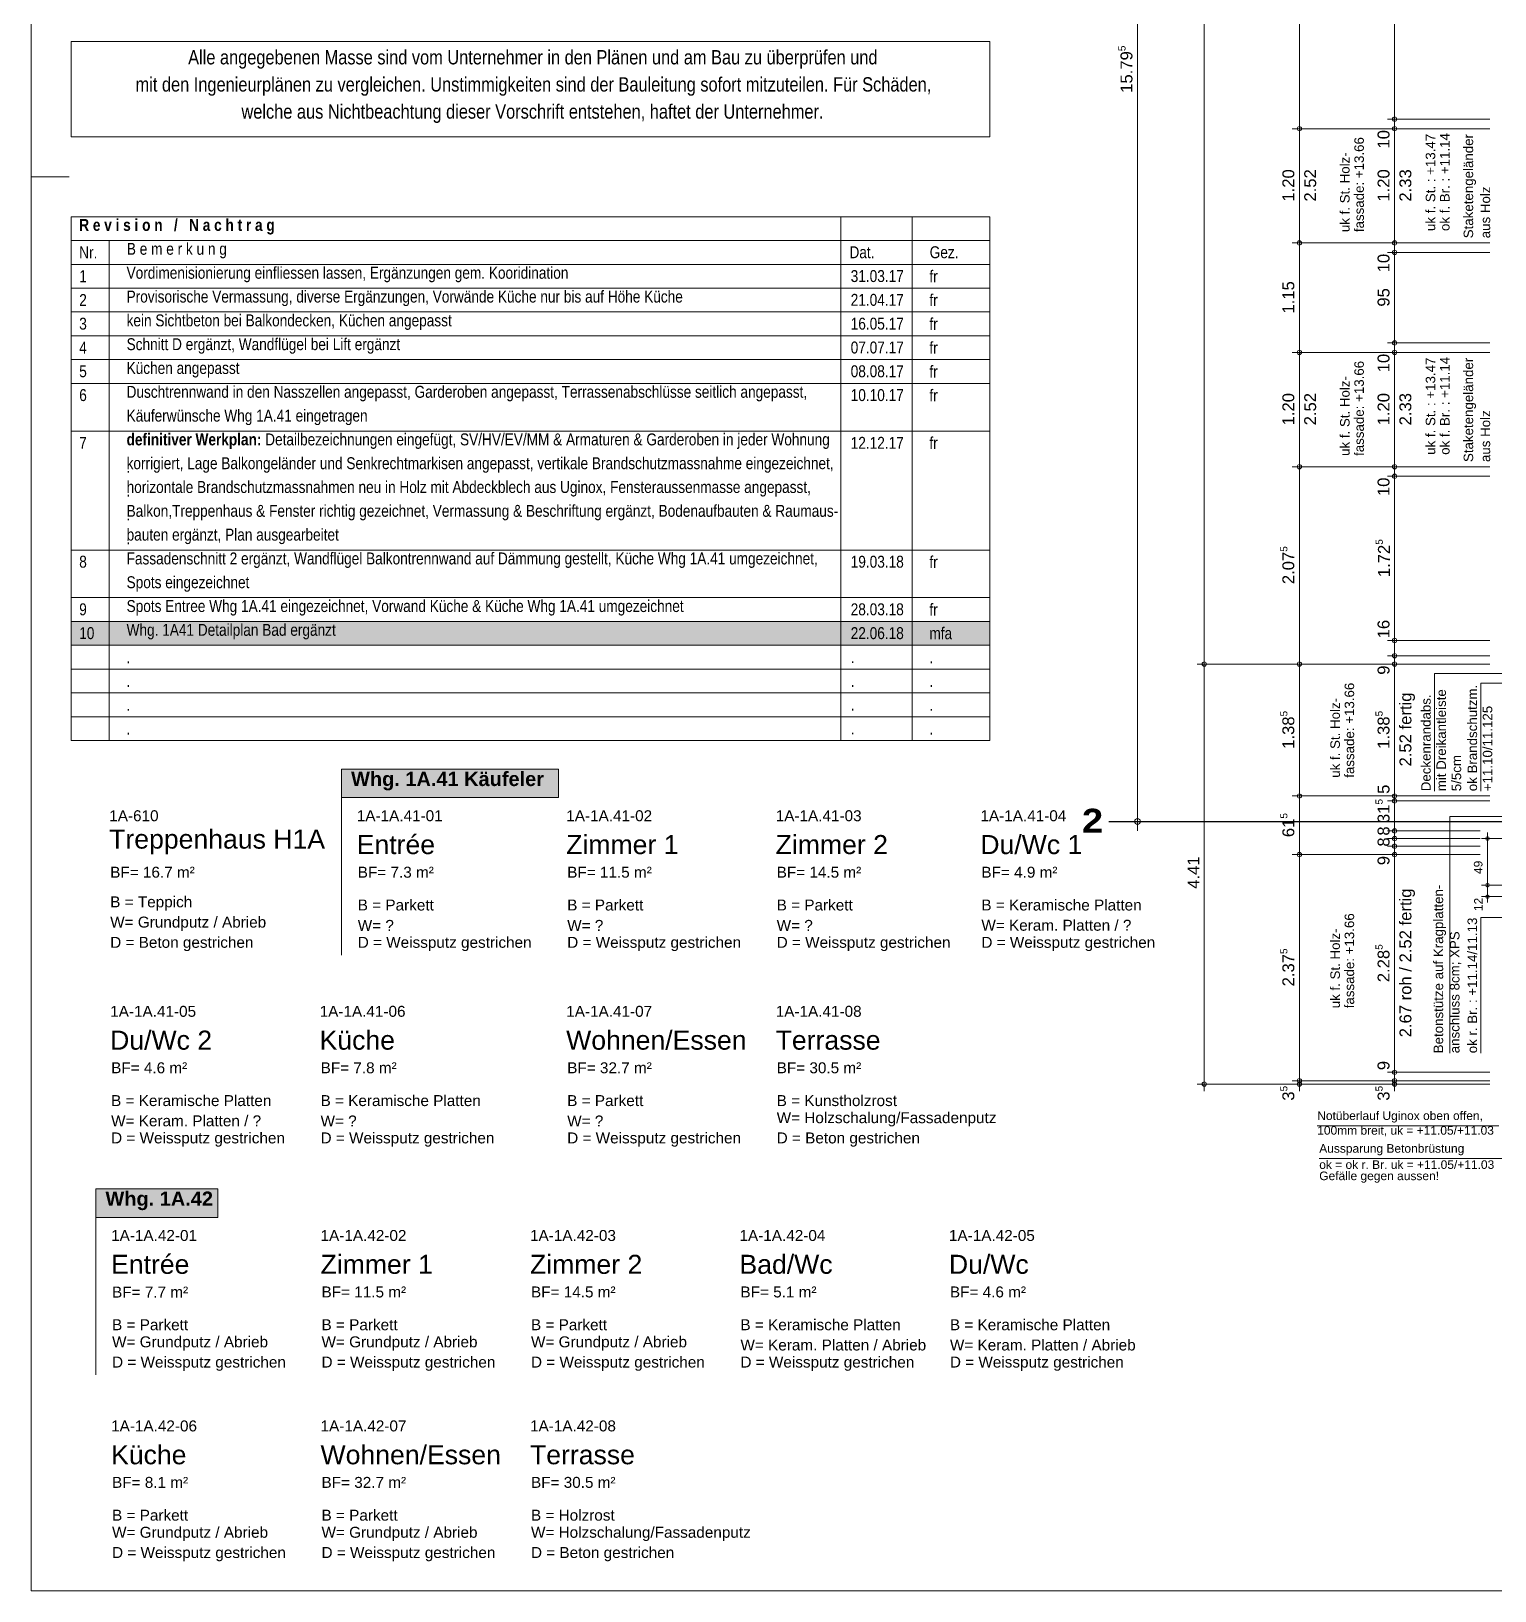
# Model space of a CAD drawing. Header units: metres. Extents: x 0.003 to 0.843, y 0.003 to 0.597.
# Drawn here: x 0.003 to 0.3104, y 0.003 to 0.3306 of the extents above; entities that cross this region are included whole.
import ezdxf

# ---------------------------------------------------------------- set-up
doc = ezdxf.new("R2010")
doc.units = ezdxf.units.M
for name, pattern in [('AUSGEZOGEN', [0]), ('LINIE_23', [0.0079, 0.004, -0.0013, 0, -0.0013, 0, -0.0013]), ('RAND', [44.45, 12.7, -6.35, 12.7, -6.35, 0, -6.35])]:
    doc.linetypes.add(name, pattern=pattern)
for name, color, linetype, lineweight in [('Bauachsen grob', 7, 'RAND', 13), ('Detailmasse', 7, 'AUSGEZOGEN', 13), ('Plankopf', 7, 'AUSGEZOGEN', 13), ('Raumbezeichnung', 7, 'AUSGEZOGEN', 18), ('Text Decke', 7, 'AUSGEZOGEN', 25), ('Text Koten', 7, 'AUSGEZOGEN', 25), ('Text Werkplan Ausfuehrung', 7, 'AUSGEZOGEN', 25), ('Vorprojektmasse', 7, 'AUSGEZOGEN', 13), ('Werkplan- Ausfuehrungsmasse', 7, 'AUSGEZOGEN', 13)]:
    doc.layers.add(name, color=color, linetype=linetype, lineweight=lineweight)
doc.styles.add('ARIAL', font='ARIAL.TTF')
doc.styles.add('Arial Black', font='Arial Black')
doc.styles.add('ARIALNARROW', font='ARIALN.TTF')

msp = doc.modelspace()

# ---------------------------------------------------------------- hatches: boundary and pattern name
at = {"layer": 'Plankopf', "linetype": 'AUSGEZOGEN', "lineweight": 13, "true_color": 0xffe0e0}
msp.add_hatch(color=254, dxfattribs=at).paths.add_polyline_path([(0.0114, 0.2066), (0.0114, 0.2016), (0.2044, 0.2016), (0.2044, 0.2066)])
at = {"layer": 'Raumbezeichnung', "linetype": 'AUSGEZOGEN', "lineweight": 18, "true_color": 0xc4c4ff}
for points in [[(0.0682, 0.1756), (0.0682, 0.1696), (0.1138, 0.1696), (0.1138, 0.1756)], [(0.0166, 0.08744), (0.0166, 0.08144), (0.0422, 0.08144), (0.0422, 0.08744)]]:
    msp.add_hatch(color=254, dxfattribs=at).paths.add_polyline_path(points)

# ---------------------------------------------------------------- linework, layer by layer
at = {"layer": 'Bauachsen grob', "color": 32, "linetype": 'LINIE_23', "lineweight": 25, "true_color": 0xc36e14}
msp.add_line((0.2294, 0.1646), (0.73132, 0.1646), dxfattribs=at)
at = {"layer": 'Detailmasse', "color": 8, "linetype": 'AUSGEZOGEN', "lineweight": 13, "true_color": 0x737373}
for p, q in [((0.30891, 0.161), (0.30766, 0.161)), ((0.30891, 0.161), (0.30891, 0.16225)), ((0.30891, 0.161), (0.31016, 0.161)), ((0.30891, 0.161), (0.31371, 0.161)), ((0.30891, 0.1512), (0.30891, 0.161)), ((0.30891, 0.1512), (0.30766, 0.1512)), ((0.30891, 0.1512), (0.31016, 0.1512)), ((0.30891, 0.1512), (0.31371, 0.1512)), ((0.30891, 0.1488), (0.30891, 0.1512)), ((0.30891, 0.1488), (0.30766, 0.1488)), ((0.30891, 0.1488), (0.31016, 0.1488)), ((0.30891, 0.1488), (0.31371, 0.1488)), ((0.30891, 0.1488), (0.30891, 0.14755))]:
    msp.add_line(p, q, dxfattribs=at)
for centre in [(0.30891, 0.161), (0.30891, 0.1512), (0.30891, 0.1488)]:
    msp.add_circle(centre, 0.000375, dxfattribs=at)
at = {"layer": 'Plankopf', "color": 7, "linetype": 'AUSGEZOGEN', "lineweight": 13}
for p, q in [((0.003, 0.003), (0.003, 0.597)), ((0.0114, 0.3284), (0.0114, 0.3084)), ((0.2044, 0.3284), (0.0114, 0.3284)), ((0.2044, 0.3084), (0.2044, 0.3284)), ((0.0114, 0.3084), (0.2044, 0.3084)), ((0.003, 0.3), (0.011, 0.3)), ((0.0114, 0.2916), (0.2044, 0.2916)), ((0.0114, 0.2916), (0.0114, 0.1816)), ((0.17305, 0.1816), (0.17305, 0.2916)), ((0.18805, 0.1816), (0.18805, 0.2916)), ((0.2044, 0.1816), (0.2044, 0.2916)), ((0.0114, 0.2866), (0.2044, 0.2866)), ((0.0194, 0.2866), (0.0194, 0.1816)), ((0.0114, 0.2816), (0.2044, 0.2816)), ((0.0114, 0.2766), (0.2044, 0.2766)), ((0.0114, 0.2716), (0.2044, 0.2716)), ((0.0114, 0.2666), (0.2044, 0.2666)), ((0.0114, 0.2616), (0.2044, 0.2616)), ((0.0114, 0.2566), (0.2044, 0.2566)), ((0.0114, 0.2466), (0.2044, 0.2466)), ((0.0114, 0.2216), (0.2044, 0.2216)), ((0.0114, 0.2116), (0.2044, 0.2116)), ((0.0114, 0.2066), (0.2044, 0.2066)), ((0.0114, 0.2016), (0.2044, 0.2016)), ((0.0114, 0.1966), (0.2044, 0.1966)), ((0.0114, 0.1916), (0.2044, 0.1916)), ((0.0114, 0.1866), (0.2044, 0.1866)), ((0.0114, 0.1816), (0.2044, 0.1816)), ((0.003, 0.003), (0.843, 0.003))]:
    msp.add_line(p, q, dxfattribs=at)
at = {"layer": 'Raumbezeichnung', "color": 7, "linetype": 'AUSGEZOGEN', "lineweight": 18}
for p, q in [((0.0682, 0.1756), (0.0682, 0.13652)), ((0.0682, 0.1756), (0.1138, 0.1756)), ((0.1138, 0.1756), (0.1138, 0.1696)), ((0.1138, 0.1696), (0.0682, 0.1696)), ((0.0166, 0.08744), (0.0166, 0.04835)), ((0.0166, 0.08744), (0.0422, 0.08744)), ((0.0422, 0.08744), (0.0422, 0.08144)), ((0.0422, 0.08144), (0.0166, 0.08144))]:
    msp.add_line(p, q, dxfattribs=at)
at = {"layer": 'Text Decke', "color": 92, "linetype": 'AUSGEZOGEN', "lineweight": 13, "true_color": 0x00c600}
for p, q in [((0.30099, 0.1159), (0.30099, 0.1656)), ((0.30099, 0.1656), (0.32416, 0.1656))]:
    msp.add_line(p, q, dxfattribs=at)
at = {"layer": 'Text Koten', "color": 7, "linetype": 'AUSGEZOGEN', "lineweight": 13}
for p, q in [((0.30748, 0.19364), (0.31768, 0.19364)), ((0.30748, 0.17094), (0.30748, 0.19364)), ((0.30748, 0.1159), (0.30748, 0.14443)), ((0.30748, 0.14443), (0.32008, 0.14443))]:
    msp.add_line(p, q, dxfattribs=at)
at = {"layer": 'Text Werkplan Ausfuehrung', "color": 191, "linetype": 'AUSGEZOGEN', "lineweight": 13, "true_color": 0xc8aaf3}
for p, q in [((0.29775, 0.17094), (0.29775, 0.19564)), ((0.29775, 0.19564), (0.32266, 0.19564))]:
    msp.add_line(p, q, dxfattribs=at)
at = {"layer": 'Text Werkplan Ausfuehrung', "color": 240, "linetype": 'AUSGEZOGEN', "lineweight": 13}
msp.add_line((0.27315, 0.10069), (0.31126, 0.10069), dxfattribs=at)
at = {"layer": 'Text Werkplan Ausfuehrung', "color": 8, "linetype": 'AUSGEZOGEN', "lineweight": 13, "true_color": 0x737373}
msp.add_line((0.27357, 0.09381), (0.31362, 0.09381), dxfattribs=at)
at = {"layer": 'Vorprojektmasse', "color": 32, "linetype": 'AUSGEZOGEN', "lineweight": 13, "true_color": 0xc36e14}
for q in [(0.2354, 0.4805), (0.2334, 0.1646), (0.2374, 0.1646), (0.2354, 0.1626)]:
    msp.add_line((0.2354, 0.1646), q, dxfattribs=at)
msp.add_circle((0.2354, 0.1646), 0.0006, dxfattribs=at)
at = {"layer": 'Werkplan- Ausfuehrungsmasse', "color": 7, "linetype": 'AUSGEZOGEN', "lineweight": 13}
for p, q in [((0.2494, 0.19764), (0.2494, 0.48796)), ((0.2694, 0.3101), (0.2694, 0.3617)), ((0.2894, 0.3121), (0.2894, 0.3597)), ((0.2894, 0.3121), (0.2879, 0.3121)), ((0.2894, 0.3121), (0.2909, 0.3121)), ((0.2894, 0.3101), (0.2894, 0.3121)), ((0.2694, 0.3101), (0.2679, 0.3101)), ((0.2694, 0.3101), (0.2709, 0.3101)), ((0.2694, 0.2861), (0.2694, 0.3101)), ((0.2894, 0.3101), (0.2879, 0.3101)), ((0.2894, 0.3101), (0.2909, 0.3101)), ((0.2894, 0.2861), (0.2894, 0.3101)), ((0.2694, 0.2861), (0.2679, 0.2861)), ((0.2694, 0.2861), (0.2709, 0.2861)), ((0.2694, 0.2631), (0.2694, 0.2861)), ((0.2894, 0.2861), (0.2879, 0.2861)), ((0.2894, 0.2861), (0.2909, 0.2861)), ((0.2894, 0.2841), (0.2894, 0.2861)), ((0.2894, 0.2841), (0.2879, 0.2841)), ((0.2894, 0.2841), (0.2909, 0.2841)), ((0.2894, 0.2651), (0.2894, 0.2841)), ((0.2694, 0.2631), (0.2679, 0.2631)), ((0.2694, 0.2631), (0.2709, 0.2631)), ((0.2694, 0.2391), (0.2694, 0.2631)), ((0.2894, 0.2651), (0.2879, 0.2651)), ((0.2894, 0.2631), (0.2879, 0.2631)), ((0.2894, 0.2651), (0.2909, 0.2651)), ((0.2894, 0.2631), (0.2894, 0.2651)), ((0.2894, 0.2631), (0.2909, 0.2631)), ((0.2894, 0.2391), (0.2894, 0.2631)), ((0.2694, 0.2391), (0.2679, 0.2391)), ((0.2694, 0.2391), (0.2709, 0.2391)), ((0.2694, 0.19764), (0.2694, 0.2391)), ((0.2894, 0.2391), (0.2879, 0.2391)), ((0.2894, 0.2371), (0.2879, 0.2371)), ((0.2894, 0.2391), (0.2909, 0.2391)), ((0.2894, 0.2371), (0.2894, 0.2391)), ((0.2894, 0.2371), (0.2909, 0.2371)), ((0.2894, 0.2026), (0.2894, 0.2371)), ((0.2894, 0.2026), (0.2879, 0.2026)), ((0.2894, 0.2026), (0.2909, 0.2026)), ((0.2894, 0.1994), (0.2894, 0.2026)), ((0.2494, 0.19764), (0.2479, 0.19764)), ((0.2494, 0.19764), (0.2509, 0.19764)), ((0.2494, 0.19764), (0.2734, 0.19764)), ((0.2494, 0.10942), (0.2494, 0.19764)), ((0.2694, 0.19764), (0.2679, 0.19764)), ((0.2694, 0.19764), (0.2709, 0.19764)), ((0.2694, 0.16994), (0.2694, 0.19764)), ((0.2894, 0.1994), (0.2879, 0.1994)), ((0.2894, 0.19764), (0.2879, 0.19764)), ((0.2894, 0.1994), (0.2909, 0.1994)), ((0.2894, 0.19764), (0.2894, 0.1994)), ((0.2894, 0.19764), (0.2909, 0.19764)), ((0.2894, 0.16994), (0.2894, 0.19764)), ((0.2694, 0.16994), (0.2679, 0.16994)), ((0.2694, 0.16994), (0.2709, 0.16994)), ((0.2894, 0.16994), (0.2879, 0.16994)), ((0.2894, 0.1689), (0.2879, 0.1689)), ((0.2894, 0.16994), (0.2909, 0.16994)), ((0.2894, 0.1689), (0.2894, 0.16994)), ((0.2894, 0.1689), (0.2909, 0.1689)), ((0.2894, 0.1626), (0.2894, 0.1689)), ((0.2894, 0.1626), (0.2879, 0.1626)), ((0.2894, 0.161), (0.2879, 0.161)), ((0.2894, 0.1626), (0.2909, 0.1626)), ((0.2894, 0.161), (0.2894, 0.1626)), ((0.2894, 0.161), (0.2909, 0.161)), ((0.2894, 0.1594), (0.2894, 0.161)), ((0.2694, 0.15764), (0.2679, 0.15764)), ((0.2694, 0.15764), (0.2709, 0.15764)), ((0.2894, 0.1594), (0.2879, 0.1594)), ((0.2894, 0.15764), (0.2879, 0.15764)), ((0.2894, 0.1594), (0.2909, 0.1594)), ((0.2894, 0.15764), (0.2909, 0.15764)), ((0.2894, 0.1119), (0.2879, 0.1119)), ((0.2894, 0.1119), (0.2909, 0.1119)), ((0.2894, 0.11014), (0.2894, 0.1119)), ((0.2494, 0.10942), (0.2479, 0.10942)), ((0.2494, 0.10942), (0.2509, 0.10942)), ((0.2494, 0.10942), (0.2694, 0.10942)), ((0.2494, 0.10942), (0.2494, 0.10792)), ((0.2694, 0.11014), (0.2679, 0.11014)), ((0.2694, 0.10942), (0.2679, 0.10942)), ((0.2694, 0.11014), (0.2709, 0.11014)), ((0.2694, 0.11014), (0.2934, 0.11014)), ((0.2694, 0.10942), (0.2694, 0.11014)), ((0.2694, 0.10942), (0.2709, 0.10942)), ((0.2694, 0.10942), (0.2934, 0.10942)), ((0.2694, 0.10942), (0.2694, 0.10792)), ((0.2894, 0.11014), (0.2879, 0.11014)), ((0.2894, 0.10942), (0.2879, 0.10942)), ((0.2894, 0.11014), (0.2909, 0.11014)), ((0.2894, 0.10942), (0.2894, 0.11014)), ((0.2894, 0.10942), (0.2909, 0.10942)), ((0.2894, 0.10942), (0.2894, 0.10792))]:
    msp.add_line(p, q, dxfattribs=at)
for points in [[(0.2894, 0.3121), (0.29231, 0.3121), (0.29231, 0.3121), (0.3094, 0.3121)], [(0.2694, 0.3101), (0.27229, 0.3101), (0.27229, 0.3101), (0.2934, 0.3101)], [(0.2894, 0.3101), (0.29228, 0.3101), (0.29228, 0.3101), (0.3094, 0.3101)], [(0.2694, 0.2861), (0.27186, 0.2861), (0.27186, 0.2861), (0.27316, 0.2861), (0.27316, 0.2861), (0.2934, 0.2861)], [(0.2894, 0.2861), (0.29185, 0.2861), (0.29185, 0.2861), (0.29316, 0.2861), (0.29316, 0.2861), (0.3094, 0.2861)], [(0.2894, 0.2841), (0.29181, 0.2841), (0.29181, 0.2841), (0.29311, 0.2841), (0.29311, 0.2841), (0.3094, 0.2841)], [(0.2694, 0.2631), (0.27145, 0.2631), (0.27145, 0.2631), (0.27258, 0.2631), (0.27258, 0.2631), (0.2934, 0.2631)], [(0.2894, 0.2651), (0.29147, 0.2651), (0.29147, 0.2651), (0.29264, 0.2651), (0.29264, 0.2651), (0.3094, 0.2651)], [(0.2894, 0.2631), (0.29144, 0.2631), (0.29144, 0.2631), (0.29259, 0.2631), (0.29259, 0.2631), (0.3094, 0.2631)], [(0.2694, 0.2391), (0.27102, 0.2391), (0.27102, 0.2391), (0.27198, 0.2391), (0.27198, 0.2391), (0.27309, 0.2391), (0.27309, 0.2391), (0.2934, 0.2391)], [(0.2894, 0.2391), (0.29101, 0.2391), (0.29101, 0.2391), (0.29198, 0.2391), (0.29198, 0.2391), (0.2931, 0.2391), (0.2931, 0.2391), (0.3094, 0.2391)], [(0.2894, 0.2371), (0.29097, 0.2371), (0.29097, 0.2371), (0.29193, 0.2371), (0.29193, 0.2371), (0.29303, 0.2371), (0.29303, 0.2371), (0.3094, 0.2371)], [(0.2894, 0.2026), (0.29036, 0.2026), (0.29036, 0.2026), (0.29106, 0.2026), (0.29106, 0.2026), (0.29187, 0.2026), (0.29187, 0.2026), (0.3094, 0.2026)], [(0.2694, 0.19764), (0.27028, 0.19764), (0.27028, 0.19764), (0.27094, 0.19764), (0.27094, 0.19764), (0.2717, 0.19764), (0.2717, 0.19764), (0.2934, 0.19764)], [(0.2894, 0.1994), (0.2903, 0.1994), (0.2903, 0.1994), (0.29098, 0.1994), (0.29098, 0.1994), (0.29176, 0.1994), (0.29176, 0.1994), (0.3094, 0.1994)], [(0.2894, 0.19764), (0.29027, 0.19764), (0.29027, 0.19764), (0.29094, 0.19764), (0.29094, 0.19764), (0.29171, 0.19764), (0.29171, 0.19764), (0.3094, 0.19764)], [(0.2694, 0.16994), (0.26978, 0.16994), (0.26978, 0.16994), (0.27024, 0.16994), (0.27024, 0.16994), (0.27078, 0.16994), (0.27078, 0.16994), (0.2934, 0.16994)], [(0.2694, 0.15764), (0.2694, 0.15775), (0.2694, 0.15775), (0.2694, 0.16994)], [(0.2894, 0.16994), (0.28977, 0.16994), (0.28977, 0.16994), (0.29024, 0.16994), (0.29024, 0.16994), (0.29078, 0.16994), (0.29078, 0.16994), (0.29428, 0.16994), (0.29428, 0.16994), (0.3094, 0.16994)], [(0.2894, 0.1689), (0.28975, 0.1689), (0.28975, 0.1689), (0.29022, 0.1689), (0.29022, 0.1689), (0.29074, 0.1689), (0.29074, 0.1689), (0.29418, 0.1689), (0.29418, 0.1689), (0.3094, 0.1689)], [(0.2894, 0.1626), (0.28964, 0.1626), (0.28964, 0.1626), (0.29006, 0.1626), (0.29006, 0.1626), (0.29053, 0.1626), (0.29053, 0.1626), (0.29363, 0.1626), (0.29363, 0.1626), (0.3074, 0.1626)], [(0.2894, 0.161), (0.28961, 0.161), (0.28961, 0.161), (0.29002, 0.161), (0.29002, 0.161), (0.29048, 0.161), (0.29048, 0.161), (0.29349, 0.161), (0.29349, 0.161), (0.3074, 0.161)], [(0.2694, 0.15764), (0.26956, 0.15764), (0.26956, 0.15764), (0.26993, 0.15764), (0.26993, 0.15764), (0.27036, 0.15764), (0.27036, 0.15764), (0.2934, 0.15764)], [(0.2694, 0.11014), (0.2694, 0.13334), (0.2694, 0.13334), (0.2694, 0.1427), (0.2694, 0.1427), (0.2694, 0.15764)], [(0.2894, 0.1594), (0.28958, 0.1594), (0.28958, 0.1594), (0.28998, 0.1594), (0.28998, 0.1594), (0.29042, 0.1594), (0.29042, 0.1594), (0.29335, 0.1594), (0.29335, 0.1594), (0.3074, 0.1594)], [(0.2894, 0.15764), (0.2894, 0.158), (0.2894, 0.158), (0.2894, 0.1594)], [(0.2894, 0.15764), (0.28955, 0.15764), (0.28955, 0.15764), (0.28993, 0.15764), (0.28993, 0.15764), (0.29037, 0.15764), (0.29037, 0.15764), (0.29319, 0.15764), (0.29319, 0.15764), (0.3074, 0.15764)], [(0.2894, 0.1119), (0.2894, 0.11583), (0.2894, 0.11583), (0.2894, 0.13332), (0.2894, 0.13332), (0.2894, 0.14267), (0.2894, 0.14267), (0.2894, 0.15764)], [(0.2894, 0.1119), (0.29152, 0.1119), (0.29152, 0.1119), (0.3094, 0.1119)], [(0.2894, 0.11014), (0.29069, 0.11014), (0.29069, 0.11014), (0.3094, 0.11014)], [(0.2894, 0.10942), (0.29036, 0.10942), (0.29036, 0.10942), (0.3094, 0.10942)]]:
    msp.add_lwpolyline(points, dxfattribs=at)
for centre in [(0.2894, 0.3121), (0.2694, 0.3101), (0.2894, 0.3101), (0.2694, 0.2861), (0.2894, 0.2861), (0.2894, 0.2841), (0.2894, 0.2651), (0.2694, 0.2631), (0.2894, 0.2631), (0.2694, 0.2391), (0.2894, 0.2391), (0.2894, 0.2371), (0.2894, 0.2026), (0.2894, 0.1994), (0.2494, 0.19764), (0.2694, 0.19764), (0.2894, 0.19764), (0.2694, 0.16994), (0.2894, 0.16994), (0.2894, 0.1689), (0.2894, 0.1626), (0.2894, 0.161), (0.2694, 0.15764), (0.2894, 0.1594), (0.2894, 0.15764), (0.2894, 0.1119), (0.2494, 0.10942), (0.2694, 0.11014), (0.2694, 0.10942), (0.2894, 0.11014), (0.2894, 0.10942)]:
    msp.add_circle(centre, 0.00045, dxfattribs=at)

# ---------------------------------------------------------------- texts
at = {"layer": 'Bauachsen grob', "color": 32, "linetype": 'AUSGEZOGEN', "lineweight": 50, "true_color": 0xc36e14, "insert": (0.22373, 0.16226), "char_height": 0.005, "width": 0.0025, "attachment_point": 7, "style": 'Arial Black'}
msp.add_mtext('2', dxfattribs=at)
at = {"layer": 'Detailmasse', "color": 8, "linetype": 'AUSGEZOGEN', "lineweight": 18, "true_color": 0x737373, "char_height": 0.0018, "width": 0.0009, "attachment_point": 7, "rotation": 90, "style": 'ARIAL'}
for s, insert in [('49', (0.30788, 0.15355)), ('12', (0.30791, 0.14576))]:
    msp.add_mtext(s, dxfattribs=dict(at, insert=insert))
at = {"layer": 'Plankopf', "color": 7, "linetype": 'AUSGEZOGEN', "lineweight": 25, "attachment_point": 7, "style": 'ARIALNARROW'}
for s, insert, char_height, width in [('Alle\\~angegebenen\\~Masse\\~sind\\~vom\\~Unternehmer\\~in\\~den\\~Plänen\\~und\\~am\\~Bau\\~zu\\~überprüfen\\~und', (0.03597, 0.3227), 0.003, 0.0015), ('mit\\~den\\~Ingenieurplänen\\~zu\\~vergleichen.\\~Unstimmigkeiten\\~sind\\~der\\~Bauleitung\\~sofort\\~mitzuteilen.\\~Für\\~Schäden,', (0.02493, 0.317), 0.003, 0.0015), ('welche\\~aus\\~Nichtbeachtung\\~dieser\\~Vorschrift\\~entstehen,\\~haftet\\~der\\~Unternehmer.', (0.04717, 0.3113), 0.003, 0.0015), ('\\fArial Narrow|i0|b1|c0|p0;R\\~e\\~v\\~i\\~s\\~i\\~o\\~n\\~\\~\\~/\\~\\~\\~N\\~a\\~c\\~h\\~t\\~r\\~a\\~g', (0.01309, 0.28786), 0.0025, 0.00125), ('Nr.', (0.01309, 0.28286), 0.0025, 0.00125), ('B\\~e\\~m\\~e\\~r\\~k\\~u\\~n\\~g', (0.02309, 0.28286), 0.0025, 0.00125), ('Dat.', (0.17489, 0.28286), 0.0025, 0.00125), ('Gez.', (0.19174, 0.28286), 0.0025, 0.00125), ('1', (0.01309, 0.27786), 0.0025, 0.00125), ('Vordimenisionierung\\~einfliessen\\~lassen,\\~Ergänzungen\\~gem.\\~Kooridination', (0.02304, 0.27783), 0.0025, 0.00125), ('31.03.17', (0.17515, 0.27786), 0.0025, 0.00125), ('fr', (0.19168, 0.27783), 0.0025, 0.00125), ('2', (0.01309, 0.27286), 0.0025, 0.00125), ('Provisorische\\~Vermassung,\\~diverse\\~Ergänzungen,\\~Vorwände\\~Küche\\~nur\\~bis\\~auf\\~Höhe\\~Küche', (0.02304, 0.27283), 0.0025, 0.00125), ('21.04.17', (0.17515, 0.27286), 0.0025, 0.00125), ('fr', (0.19168, 0.27283), 0.0025, 0.00125), ('3', (0.01309, 0.26786), 0.0025, 0.00125), ('kein\\~Sichtbeton\\~bei\\~Balkondecken,\\~Küchen\\~angepasst', (0.02304, 0.26783), 0.0025, 0.00125), ('16.05.17', (0.17515, 0.26786), 0.0025, 0.00125), ('fr', (0.19168, 0.26783), 0.0025, 0.00125), ('4', (0.01309, 0.26286), 0.0025, 0.00125), ('Schnitt\\~D\\~ergänzt,\\~Wandflügel\\~bei\\~Lift\\~ergänzt', (0.02304, 0.26283), 0.0025, 0.00125), ('07.07.17', (0.17515, 0.26286), 0.0025, 0.00125), ('fr', (0.19168, 0.26283), 0.0025, 0.00125), ('5', (0.01309, 0.25786), 0.0025, 0.00125), ('Küchen\\~angepasst', (0.02304, 0.25783), 0.0025, 0.00125), ('08.08.17', (0.17515, 0.25786), 0.0025, 0.00125), ('fr', (0.19168, 0.25783), 0.0025, 0.00125), ('Duschtrennwand\\~in\\~den\\~Nasszellen\\~angepasst,\\~Garderoben\\~angepasst,\\~Terrassenabschlüsse\\~seitlich\\~angepasst,\\~', (0.02304, 0.25283), 0.0025, 0.00125), ('6', (0.01309, 0.25286), 0.0025, 0.00125), ('10.10.17', (0.17515, 0.25286), 0.0025, 0.00125), ('fr', (0.19168, 0.25283), 0.0025, 0.00125), ('Käuferwünsche\\~Whg\\~1A.41\\~eingetragen', (0.02304, 0.24783), 0.0025, 0.00125), ('\\fArial Narrow|i0|b1|c0|p0;definitiver\\~Werkplan:\\~', (0.02304, 0.24283), 0.0025, 0.00125), ('Detailbezeichnungen\\~eingefügt,\\~SV/HV/EV/MM\\~&\\~Armaturen\\~&\\~Garderoben\\~in\\~jeder\\~Wohnung\\~', (0.05216, 0.24283), 0.0025, 0.00125), ('7', (0.01309, 0.24286), 0.0025, 0.00125), ('12.12.17', (0.17515, 0.24286), 0.0025, 0.00125), ('fr', (0.19168, 0.24283), 0.0025, 0.00125), ('korrigiert,\\~Lage\\~Balkongeländer\\~und\\~Senkrechtmarkisen\\~angepasst,\\~vertikale\\~Brandschutzmassnahme\\~eingezeichnet,\\~', (0.02304, 0.23783), 0.0025, 0.00125), ('horizontale\\~Brandschutzmassnahmen\\~neu\\~in\\~Holz\\~mit\\~Abdeckblech\\~aus\\~Uginox,\\~Fensteraussenmasse\\~angepasst,', (0.02304, 0.23283), 0.0025, 0.00125), ('.', (0.02304, 0.23783), 0.0025, 0.00125), ('.', (0.02304, 0.23283), 0.0025, 0.00125), ('Balkon,Treppenhaus\\~&\\~Fenster\\~richtig\\~gezeichnet,\\~Vermassung\\~&\\~Beschriftung\\~ergänzt,\\~Bodenaufbauten\\~&\\~Raumaus-', (0.02304, 0.22783), 0.0025, 0.00125), ('bauten\\~ergänzt,\\~Plan\\~ausgearbeitet', (0.02304, 0.22283), 0.0025, 0.00125), ('.', (0.02304, 0.22783), 0.0025, 0.00125), ('.', (0.02304, 0.22283), 0.0025, 0.00125), ('8', (0.01309, 0.21786), 0.0025, 0.00125), ('Fassadenschnitt\\~2\\~ergänzt,\\~Wandflügel\\~Balkontrennwand\\~auf\\~Dämmung\\~gestellt,\\~Küche\\~Whg\\~1A.41\\~umgezeichnet,', (0.02304, 0.21783), 0.0025, 0.00125), ('19.03.18', (0.17515, 0.21786), 0.0025, 0.00125), ('fr', (0.19168, 0.21783), 0.0025, 0.00125), ('Spots\\~eingezeichnet', (0.02304, 0.21283), 0.0025, 0.00125), ('9', (0.01309, 0.20786), 0.0025, 0.00125), ('Spots\\~Entree\\~Whg\\~1A.41\\~eingezeichnet,\\~Vorwand\\~Küche\\~&\\~Küche\\~Whg\\~1A.41\\~umgezeichnet', (0.02304, 0.20783), 0.0025, 0.00125), ('28.03.18', (0.17515, 0.20786), 0.0025, 0.00125), ('fr', (0.19168, 0.20783), 0.0025, 0.00125), ('10', (0.01309, 0.20286), 0.0025, 0.00125), ('Whg.\\~1A41\\~Detailplan\\~Bad\\~ergänzt', (0.02304, 0.20283), 0.0025, 0.00125), ('22.06.18', (0.17515, 0.20286), 0.0025, 0.00125), ('mfa', (0.19168, 0.20283), 0.0025, 0.00125), ('.', (0.02304, 0.19783), 0.0025, 0.00125), ('.', (0.17515, 0.19786), 0.0025, 0.00125), ('.', (0.19168, 0.19783), 0.0025, 0.00125), ('.', (0.02304, 0.19283), 0.0025, 0.00125), ('.', (0.17515, 0.19286), 0.0025, 0.00125), ('.', (0.19168, 0.19283), 0.0025, 0.00125), ('.', (0.02304, 0.18783), 0.0025, 0.00125), ('.', (0.17515, 0.18786), 0.0025, 0.00125), ('.', (0.19168, 0.18783), 0.0025, 0.00125), ('.', (0.02304, 0.18283), 0.0025, 0.00125), ('.', (0.17515, 0.18286), 0.0025, 0.00125), ('.', (0.19168, 0.18283), 0.0025, 0.00125)]:
    msp.add_mtext(s, dxfattribs=dict(at, insert=insert, char_height=char_height, width=width))
at = {"layer": 'Raumbezeichnung', "color": 7, "linetype": 'AUSGEZOGEN', "lineweight": 25, "attachment_point": 7, "style": 'ARIAL'}
for s, insert, char_height, width in [('\\fArial|i0|b1|c0|p0;Whg.\\~1A.41\\~Käufeler', (0.0702, 0.1711), 0.003, 0.0015), ('1A-610', (0.0194, 0.16461), 0.0023, 0.00115), ('1A-1A.41-01', (0.0714, 0.16461), 0.0023, 0.00115), ('1A-1A.41-02', (0.1154, 0.16461), 0.0023, 0.00115), ('1A-1A.41-03', (0.1594, 0.16461), 0.0023, 0.00115), ('1A-1A.41-04', (0.2024, 0.16461), 0.0023, 0.00115), ('BF=\\~16.7\\~m²', (0.0196, 0.15275), 0.0023, 0.00115), ('BF=\\~7.3\\~m²', (0.0716, 0.15275), 0.0023, 0.00115), ('BF=\\~11.5\\~m²', (0.1156, 0.15275), 0.0023, 0.00115), ('BF=\\~14.5\\~m²', (0.1596, 0.15275), 0.0023, 0.00115), ('BF=\\~4.9\\~m²', (0.2026, 0.15275), 0.0023, 0.00115), ('B\\~=\\~Teppich', (0.0196, 0.14586), 0.0023, 0.00115), ('B\\~=\\~Parkett', (0.0716, 0.14586), 0.0023, 0.00115), ('B\\~=\\~Parkett', (0.1156, 0.14586), 0.0023, 0.00115), ('B\\~=\\~Parkett', (0.1596, 0.14586), 0.0023, 0.00115), ('B\\~=\\~Keramische\\~Platten', (0.2026, 0.14586), 0.0023, 0.00115), ('W=\\~Grundputz\\~/\\~Abrieb', (0.0196, 0.14161), 0.0023, 0.00115), ('W=\\~?', (0.0716, 0.14161), 0.0023, 0.00115), ('W=\\~?', (0.1156, 0.14161), 0.0023, 0.00115), ('W=\\~?', (0.1596, 0.14161), 0.0023, 0.00115), ('W=\\~Keram.\\~Platten\\~/\\~?', (0.2026, 0.14161), 0.0023, 0.00115), ('D\\~=\\~Beton\\~gestrichen', (0.0196, 0.13736), 0.0023, 0.00115), ('D\\~=\\~Weissputz\\~gestrichen', (0.0716, 0.13736), 0.0023, 0.00115), ('D\\~=\\~Weissputz\\~gestrichen', (0.1156, 0.13736), 0.0023, 0.00115), ('D\\~=\\~Weissputz\\~gestrichen', (0.1596, 0.13736), 0.0023, 0.00115), ('D\\~=\\~Weissputz\\~gestrichen', (0.2026, 0.13736), 0.0023, 0.00115), ('1A-1A.41-05', (0.0196, 0.12353), 0.0023, 0.00115), ('1A-1A.41-06', (0.0636, 0.12353), 0.0023, 0.00115), ('1A-1A.41-07', (0.1154, 0.12353), 0.0023, 0.00115), ('1A-1A.41-08', (0.1594, 0.12353), 0.0023, 0.00115), ('BF=\\~4.6\\~m²', (0.0198, 0.11167), 0.0023, 0.00115), ('BF=\\~7.8\\~m²', (0.0638, 0.11167), 0.0023, 0.00115), ('BF=\\~32.7\\~m²', (0.1156, 0.11167), 0.0023, 0.00115), ('BF=\\~30.5\\~m²', (0.1596, 0.11167), 0.0023, 0.00115), ('B\\~=\\~Keramische\\~Platten', (0.01979, 0.10478), 0.0023, 0.00115), ('B\\~=\\~Keramische\\~Platten', (0.06379, 0.10478), 0.0023, 0.00115), ('B\\~=\\~Parkett', (0.1156, 0.10478), 0.0023, 0.00115), ('B\\~=\\~Kunstholzrost', (0.1596, 0.10478), 0.0023, 0.00115), ('W=\\~Keram.\\~Platten\\~/\\~?', (0.01979, 0.10053), 0.0023, 0.00115), ('W=\\~?', (0.06379, 0.10053), 0.0023, 0.00115), ('W=\\~?', (0.1156, 0.10053), 0.0023, 0.00115), ('W=\\~Holzschalung/Fassadenputz', (0.1596, 0.10053), 0.0023, 0.00115), ('D\\~=\\~Weissputz\\~gestrichen', (0.01979, 0.09628), 0.0023, 0.00115), ('D\\~=\\~Weissputz\\~gestrichen', (0.06379, 0.09628), 0.0023, 0.00115), ('D\\~=\\~Weissputz\\~gestrichen', (0.1156, 0.09628), 0.0023, 0.00115), ('D\\~=\\~Beton\\~gestrichen', (0.1596, 0.09628), 0.0023, 0.00115), ('\\fArial|i0|b1|c0|p0;Whg.\\~1A.42', (0.0186, 0.08294), 0.003, 0.0015), ('1A-1A.42-01', (0.01979, 0.07645), 0.0023, 0.00115), ('1A-1A.42-02', (0.06379, 0.07645), 0.0023, 0.00115), ('1A-1A.42-03', (0.10779, 0.07645), 0.0023, 0.00115), ('1A-1A.42-04', (0.15179, 0.07645), 0.0023, 0.00115), ('1A-1A.42-05', (0.19579, 0.07645), 0.0023, 0.00115), ('BF=\\~7.7\\~m²', (0.01999, 0.06459), 0.0023, 0.00115), ('BF=\\~11.5\\~m²', (0.06399, 0.06459), 0.0023, 0.00115), ('BF=\\~14.5\\~m²', (0.10799, 0.06459), 0.0023, 0.00115), ('BF=\\~5.1\\~m²', (0.15199, 0.06459), 0.0023, 0.00115), ('BF=\\~4.6\\~m²', (0.19599, 0.06459), 0.0023, 0.00115), ('B\\~=\\~Parkett', (0.01999, 0.0577), 0.0023, 0.00115), ('B\\~=\\~Parkett', (0.06399, 0.0577), 0.0023, 0.00115), ('B\\~=\\~Parkett', (0.10799, 0.0577), 0.0023, 0.00115), ('B\\~=\\~Keramische\\~Platten', (0.15199, 0.0577), 0.0023, 0.00115), ('B\\~=\\~Keramische\\~Platten', (0.19599, 0.0577), 0.0023, 0.00115), ('W=\\~Grundputz\\~/\\~Abrieb', (0.01999, 0.05345), 0.0023, 0.00115), ('W=\\~Grundputz\\~/\\~Abrieb', (0.06399, 0.05345), 0.0023, 0.00115), ('W=\\~Grundputz\\~/\\~Abrieb', (0.10799, 0.05345), 0.0023, 0.00115), ('W=\\~Keram.\\~Platten\\~/\\~Abrieb', (0.15199, 0.05345), 0.0023, 0.00115), ('W=\\~Keram.\\~Platten\\~/\\~Abrieb', (0.19599, 0.05345), 0.0023, 0.00115), ('D\\~=\\~Weissputz\\~gestrichen', (0.01999, 0.0492), 0.0023, 0.00115), ('D\\~=\\~Weissputz\\~gestrichen', (0.06399, 0.0492), 0.0023, 0.00115), ('D\\~=\\~Weissputz\\~gestrichen', (0.10799, 0.0492), 0.0023, 0.00115), ('D\\~=\\~Weissputz\\~gestrichen', (0.15199, 0.0492), 0.0023, 0.00115), ('D\\~=\\~Weissputz\\~gestrichen', (0.19599, 0.0492), 0.0023, 0.00115), ('1A-1A.42-06', (0.01979, 0.03645), 0.0023, 0.00115), ('1A-1A.42-07', (0.06379, 0.03645), 0.0023, 0.00115), ('1A-1A.42-08', (0.10779, 0.03645), 0.0023, 0.00115), ('BF=\\~8.1\\~m²', (0.01999, 0.02459), 0.0023, 0.00115), ('BF=\\~32.7\\~m²', (0.06399, 0.02459), 0.0023, 0.00115), ('BF=\\~30.5\\~m²', (0.10799, 0.02459), 0.0023, 0.00115), ('B\\~=\\~Parkett', (0.01999, 0.0177), 0.0023, 0.00115), ('B\\~=\\~Parkett', (0.06399, 0.0177), 0.0023, 0.00115), ('B\\~=\\~Holzrost', (0.10799, 0.0177), 0.0023, 0.00115), ('W=\\~Grundputz\\~/\\~Abrieb', (0.01999, 0.01345), 0.0023, 0.00115), ('W=\\~Grundputz\\~/\\~Abrieb', (0.06399, 0.01345), 0.0023, 0.00115), ('W=\\~Holzschalung/Fassadenputz', (0.10799, 0.01345), 0.0023, 0.00115), ('D\\~=\\~Weissputz\\~gestrichen', (0.01999, 0.0092), 0.0023, 0.00115), ('D\\~=\\~Weissputz\\~gestrichen', (0.06399, 0.0092), 0.0023, 0.00115), ('D\\~=\\~Beton\\~gestrichen', (0.10799, 0.0092), 0.0023, 0.00115)]:
    msp.add_mtext(s, dxfattribs=dict(at, insert=insert, char_height=char_height, width=width))
at = {"layer": 'Raumbezeichnung', "color": 7, "linetype": 'AUSGEZOGEN', "lineweight": 35, "char_height": 0.004, "width": 0.002, "attachment_point": 7, "style": 'ARIAL'}
for s, insert in [('Treppenhaus\\~H1A', (0.01938, 0.15768)), ('Entrée', (0.07138, 0.15768)), ('Zimmer\\~1', (0.11538, 0.15768)), ('Zimmer\\~2', (0.15938, 0.15768)), ('Du/Wc\\~1', (0.20238, 0.15768)), ('Du/Wc\\~2', (0.01958, 0.1166)), ('Küche', (0.06358, 0.1166)), ('Wohnen/Essen', (0.11538, 0.1166)), ('Terrasse', (0.15938, 0.1166)), ('Entrée', (0.01978, 0.06952)), ('Zimmer\\~1', (0.06378, 0.06952)), ('Zimmer\\~2', (0.10778, 0.06952)), ('Bad/Wc', (0.15178, 0.06952)), ('Du/Wc', (0.19578, 0.06952)), ('Küche', (0.01978, 0.02952)), ('Wohnen/Essen', (0.06378, 0.02952)), ('Terrasse', (0.10778, 0.02952))]:
    msp.add_mtext(s, dxfattribs=dict(at, insert=insert))
at = {"layer": 'Text Decke', "color": 92, "linetype": 'AUSGEZOGEN', "lineweight": 18, "true_color": 0x00c600, "char_height": 0.002, "width": 0.001, "attachment_point": 7, "rotation": 90, "style": 'ARIAL'}
for s, insert in [('Betonstütze\\~auf\\~Kragplatten-', (0.3002, 0.1159)), ('anschluss\\~8cm;\\~XPS', (0.3034, 0.1159))]:
    msp.add_mtext(s, dxfattribs=dict(at, insert=insert))
at = {"layer": 'Text Koten', "color": 7, "linetype": 'AUSGEZOGEN', "lineweight": 18, "char_height": 0.002, "width": 0.001, "attachment_point": 7, "rotation": 90, "style": 'ARIAL'}
for s, insert in [('fassade:\\~+13.66', (0.28297, 0.28837)), ('uk\\~f.\\~St.\\~:\\~+13.47', (0.29797, 0.2886)), ('ok\\~f.\\~Br.\\~:\\~+11.14', (0.30097, 0.2886)), ('uk\\~f.\\~St.\\~Holz-', (0.27997, 0.28837)), ('ok\\~f.\\~Br.\\~:\\~+11.14', (0.30097, 0.2416)), ('fassade:\\~+13.66', (0.28297, 0.24137)), ('uk\\~f.\\~St.\\~:\\~+13.47', (0.29797, 0.2416)), ('uk\\~f.\\~St.\\~Holz-', (0.27997, 0.24137)), ('fassade:\\~+13.66', (0.28093, 0.17377)), ('uk\\~f.\\~St.\\~Holz-', (0.27793, 0.17377)), ('ok\\~Brandschutzm.', (0.30675, 0.17094)), ('+11.10/11.125', (0.30995, 0.17094)), ('fassade:\\~+13.66', (0.28093, 0.12535)), ('ok\\~r.\\~Br.\\~:\\~+11.14/11.13', (0.30675, 0.1159)), ('uk\\~f.\\~St.\\~Holz-', (0.27793, 0.12535))]:
    msp.add_mtext(s, dxfattribs=dict(at, insert=insert))
at = {"layer": 'Text Werkplan Ausfuehrung', "color": 7, "linetype": 'AUSGEZOGEN', "lineweight": 18, "char_height": 0.002, "width": 0.001, "attachment_point": 7, "rotation": 90, "style": 'ARIAL'}
for s, insert in [('Staketengeländer', (0.3065, 0.28708)), ('aus\\~Holz', (0.3095, 0.28708)), ('Staketengeländer', (0.3065, 0.24008)), ('aus\\~Holz', (0.3095, 0.24008))]:
    msp.add_mtext(s, dxfattribs=dict(at, insert=insert))
at = {"layer": 'Text Werkplan Ausfuehrung', "color": 191, "linetype": 'AUSGEZOGEN', "lineweight": 18, "true_color": 0xc8aaf3, "char_height": 0.002, "width": 0.001, "attachment_point": 7, "rotation": 90, "style": 'ARIAL'}
for s, insert in [('Deckenrandabs.', (0.29701, 0.17094)), ('mit\\~Dreikantleiste', (0.30021, 0.17094)), ('5/5cm', (0.30341, 0.17094))]:
    msp.add_mtext(s, dxfattribs=dict(at, insert=insert))
at = {"layer": 'Text Werkplan Ausfuehrung', "color": 240, "linetype": 'AUSGEZOGEN', "lineweight": 18, "char_height": 0.0018, "width": 0.0009, "attachment_point": 7, "style": 'ARIAL'}
for s, insert in [('Notüberlauf\\~Uginox\\~oben\\~offen,\\~', (0.27315, 0.10135)), ('100mm\\~breit,\\~uk\\~=\\~+11.05/+11.03', (0.27315, 0.09847))]:
    msp.add_mtext(s, dxfattribs=dict(at, insert=insert))
at = {"layer": 'Text Werkplan Ausfuehrung', "color": 8, "linetype": 'AUSGEZOGEN', "lineweight": 18, "true_color": 0x737373, "char_height": 0.0018, "width": 0.0009, "attachment_point": 7, "style": 'ARIAL'}
for s, insert in [('Aussparung\\~Betonbrüstung', (0.27357, 0.09447)), ('ok\\~=\\~ok\\~r.\\~Br.\\~uk\\~=\\~+11.05/+11.03', (0.27357, 0.09159)), ('Gefälle\\~gegen\\~aussen!', (0.27357, 0.08871))]:
    msp.add_mtext(s, dxfattribs=dict(at, insert=insert))
at = {"layer": 'Vorprojektmasse', "color": 32, "linetype": 'AUSGEZOGEN', "lineweight": 25, "true_color": 0xc36e14, "attachment_point": 7, "rotation": 90, "style": 'ARIAL'}
for s, insert, char_height, width in [('5', (0.2329, 0.32638), 0.0015, 0.00075), ('15.79', (0.23436, 0.31764), 0.0025, 0.00125)]:
    msp.add_mtext(s, dxfattribs=dict(at, insert=insert, char_height=char_height, width=width))
at = {"layer": 'Werkplan- Ausfuehrungsmasse', "color": 7, "linetype": 'AUSGEZOGEN', "lineweight": 25, "attachment_point": 7, "rotation": 90, "style": 'ARIAL'}
for s, insert, char_height, width in [('10', (0.28836, 0.30593), 0.0025, 0.00125), ('1.20', (0.26836, 0.29478), 0.0025, 0.00125), ('2.52', (0.27295, 0.29479), 0.0025, 0.00125), ('1.20', (0.28836, 0.29478), 0.0025, 0.00125), ('2.33', (0.29295, 0.29478), 0.0025, 0.00125), ('10', (0.28836, 0.27993), 0.0025, 0.00125), ('1.15', (0.26836, 0.27127), 0.0025, 0.00125), ('95', (0.28836, 0.27272), 0.0025, 0.00125), ('10', (0.28836, 0.25893), 0.0025, 0.00125), ('1.20', (0.26836, 0.24778), 0.0025, 0.00125), ('2.52', (0.27295, 0.24779), 0.0025, 0.00125), ('1.20', (0.28836, 0.24778), 0.0025, 0.00125), ('2.33', (0.29295, 0.24778), 0.0025, 0.00125), ('10', (0.28836, 0.23293), 0.0025, 0.00125), ('5', (0.28694, 0.22271), 0.0015, 0.00075), ('5', (0.2669, 0.22123), 0.0015, 0.00075), ('2.07', (0.26836, 0.21443), 0.0025, 0.00125), ('1.72', (0.2884, 0.21591), 0.0025, 0.00125), ('16', (0.28836, 0.20305), 0.0025, 0.00125), ('9', (0.28836, 0.1954), 0.0025, 0.00125), ('2.52\\~fertig', (0.29368, 0.17614), 0.0025, 0.00125), ('5', (0.2669, 0.18665), 0.0015, 0.00075), ('5', (0.2869, 0.18665), 0.0015, 0.00075), ('1.38', (0.26836, 0.17985), 0.0025, 0.00125), ('1.38', (0.28836, 0.17985), 0.0025, 0.00125), ('5', (0.28836, 0.17039), 0.0025, 0.00125), ('5', (0.2869, 0.16815), 0.0015, 0.00075), ('31', (0.28836, 0.16426), 0.0025, 0.00125), ('5', (0.2669, 0.16519), 0.0015, 0.00075), ('61', (0.26836, 0.1613), 0.0025, 0.00125), ('8', (0.28836, 0.16161), 0.0025, 0.00125), ('8', (0.28836, 0.1593), 0.0025, 0.00125), ('4.41', (0.2484, 0.15045), 0.0025, 0.00125), ('9', (0.28836, 0.1554), 0.0025, 0.00125), ('2.67\\~roh\\~/\\~2.52\\~fertig', (0.29368, 0.11925), 0.0025, 0.00125), ('5', (0.2669, 0.13675), 0.0015, 0.00075), ('5', (0.2869, 0.13763), 0.0015, 0.00075), ('2.37', (0.26836, 0.12995), 0.0025, 0.00125), ('2.28', (0.28836, 0.13083), 0.0025, 0.00125), ('9', (0.28836, 0.11235), 0.0025, 0.00125), ('5', (0.2669, 0.10789), 0.0015, 0.00075), ('5', (0.2869, 0.10789), 0.0015, 0.00075), ('3', (0.26836, 0.10594), 0.0025, 0.00125), ('3', (0.28836, 0.10594), 0.0025, 0.00125)]:
    msp.add_mtext(s, dxfattribs=dict(at, insert=insert, char_height=char_height, width=width))

doc.saveas('drawing.dxf')
